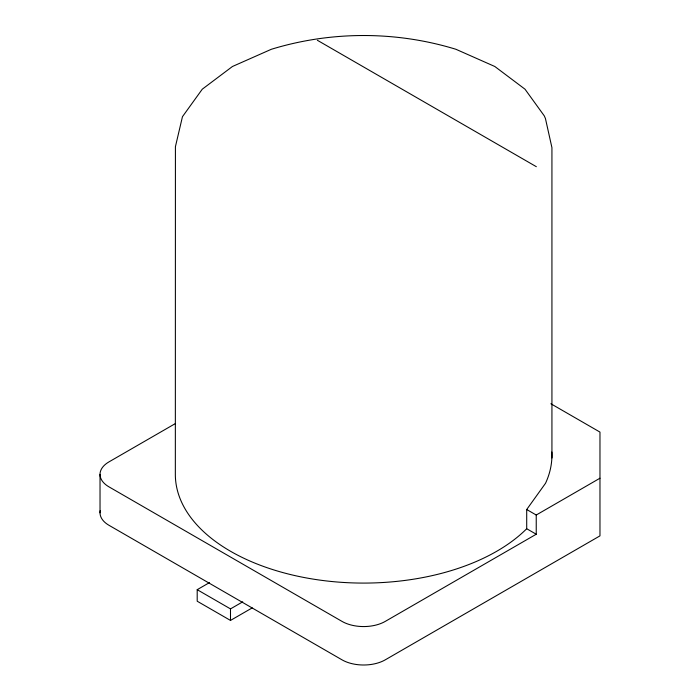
<?xml version="1.0" encoding="UTF-8"?>
<svg xmlns="http://www.w3.org/2000/svg" width="700" height="700" viewBox="0 0 700 700"><rect width="100%" height="100%" fill="white"/><g stroke="black" fill="none" stroke-linecap="round" stroke-linejoin="round"><path stroke-width="1.05" d="M599.97 478.214L536.235 515.016L536.235 534.231L526.706 528.727L526.706 509.512L545.519 483.289A188.3 108.71 0 0 0 551.854 452.016M175.044 423.754L108.99 461.877A30.599 17.666 0 0 0 108.99 486.867L342.002 621.39A30.599 17.666 0 0 0 385.271 621.39L536.235 534.231M252.219 607.889L230.493 620.428L197.199 601.212L197.199 589.68L209.44 582.619M197.199 589.68L230.493 608.895L242.725 601.834M317.354 40.268L536.34 166.696M550.874 403.751L599.97 432.092L599.97 535.867L385.271 659.829A30.599 17.666 0 0 1 342.002 659.829L108.99 525.298A30.599 17.666 0 0 1 100.293 510.501M526.706 509.512L536.235 515.016M551.933 457.984L551.933 147.665L545.44 118.536L544.285 115.876L525.009 89.197L494.812 66.491L455.927 49.28C396.051 30.931 331.214 30.931 271.346 49.28L232.453 66.491L202.265 89.197L182.455 116.699L175.42 146.659L175.341 474.373A188.3 108.71 0 0 0 314.904 579.381A188.3 108.71 0 0 0 526.706 528.727M230.493 608.895L230.493 620.428M100.03 474.373L100.03 512.811"/></g></svg>
